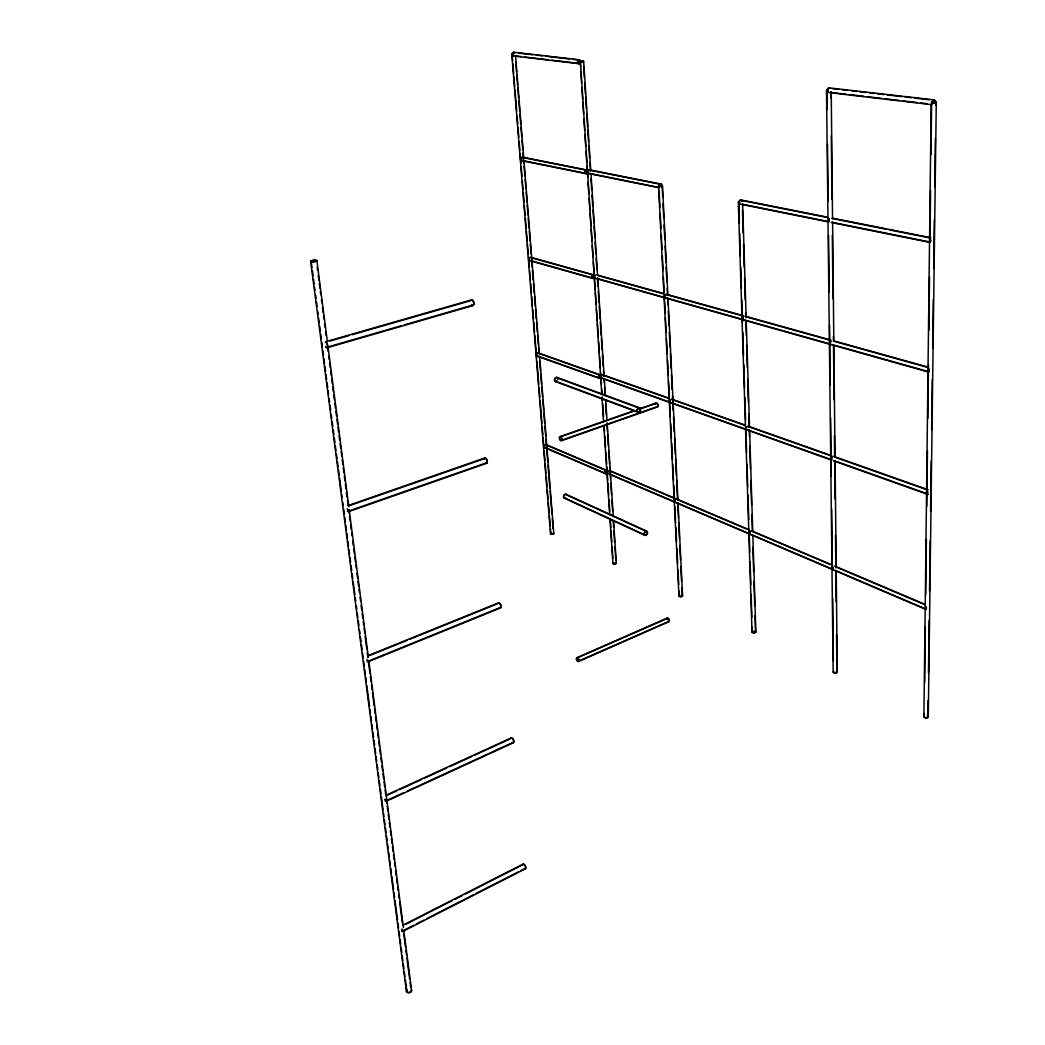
<?xml version="1.0" encoding="UTF-8"?>
<svg xmlns="http://www.w3.org/2000/svg" width="1045" height="1045" viewBox="0 0 1045 1045"><rect width="100%" height="100%" fill="white"/><g stroke="black" fill="none" stroke-linecap="round" stroke-linejoin="round"><path stroke-width="1.5" d="M553.249 533.224C554.425 534.622 549.409 534.452 551.355 533.237M923.898 716.739L931.16 104.147M924.263 716.739L924.303 713.487M924.681 682.529L925.334 627.131M925.726 594.54L926.393 539.155M926.784 506.564L927.451 451.166M927.829 418.575L928.482 364.809M928.887 330.599L929.527 276.834M929.985 239.357L930.559 190.477M930.99 154.634L931.604 104.121M927.908 716.805L928.117 700.503M928.482 672.784L929.149 620.625M929.527 591.287L930.181 540.748M930.559 511.41L931.213 460.871M931.617 429.9L932.271 379.374M932.662 348.403L933.303 299.497M933.694 268.526L934.334 219.62M934.752 187.016L935.38 138.123M935.797 105.519L935.85 102.253L934.648 101.979M928.287 716.805L936.281 102.227L934.125 101.979M550.545 533.838L511.789 54.314L512.429 54.079M512.625 60.78L512.22 54.144M936.281 102.227L933.89 102.763M827.131 109.882L826.908 90.327L828.319 89.909M833.165 671.961L826.504 90.353L828.202 89.844M752.008 631.911L738.306 202.116L739.416 201.62M661.237 186.297L662.504 185.905L661.054 185.605M590.765 170.596L583.659 61.355L583.032 61.603M601.737 394.056L580.458 61.511M580.484 66.54L580.262 61.59M403.409 930.546L413.572 925.361M416.472 923.884L423.734 920.175M426.634 918.699L473.085 894.99M475.997 893.501L518.085 872.013M520.985 870.537L523.898 869.061M402.168 931.709L525.557 868.708M402.665 925.321L523.14 864.084M405.773 924.263L452.224 900.646M455.124 899.17L462.386 895.474M465.286 893.997L521.899 865.208M386.284 800.718L403.984 792.58M406.936 791.222L513.147 742.368M386.454 801.162L513.304 742.786M385.971 795.284L511.397 737.835M386.127 795.728L396.46 791M399.412 789.641L421.553 779.505M424.505 778.146L446.633 768.01M449.585 766.651L471.726 756.515M474.665 755.169L510.091 738.933M578.264 661.224A1.724 0.875 66.2 0 0 578.068 658.624A1.724 0.875 66.2 0 0 576.579 659.003A1.724 0.875 66.2 0 0 578.264 661.224L668.709 621.435M578.394 661.563A2.09 1.058 66.2 0 0 578.159 658.428A2.09 1.058 66.2 0 0 576.37 658.886A2.09 1.058 66.2 0 0 578.394 661.563L668.839 621.749M576.879 657.684L667.363 618.026M577.01 658.01L667.494 618.34M369.63 660.649L500.333 607.498M368.297 661.707L500.503 607.929M367.762 655.751L498.53 602.834M369.447 655.594L407.014 640.389M410.019 639.161L497.198 603.879M561.387 440.337L655.842 407.158M561.531 440.69L657.501 406.949M559.937 436.64L633.087 411.051M639.187 408.922L655.947 403.056M560.068 436.98L633.218 411.39M639.318 409.261L656.077 403.396M348.573 511.109L486.604 462.804M348.756 511.58L486.774 463.248M348.181 505.519L484.736 458.01M348.364 505.989L484.906 458.468M739.22 201.776L739.337 223.264M658.859 185.853L660.662 185.54M614.016 562.719C611.064 564.078 617.739 564.287 615.44 562.719M326.771 347.293L401.398 325.74M404.506 324.838L472.902 305.075M326.902 347.802L473.019 305.558M330.168 340.983L348.847 335.628M351.956 334.74L470.211 300.79M326.928 341.375L471.648 299.863M580.197 61.498L581.516 61.328M659.787 185.71L658.859 186.088L659.578 186.376M931.8 102.149L932.532 102.11M580.55 61.42L582.457 61.224M582.378 61.733L583.214 61.341M582.94 61.694L581.974 61.786M661.38 186.363L659.852 186.48M932.297 102.044L933.028 102.031M935.17 102.71L932.623 102.854M932.885 101.966L933.577 101.992M513.317 54.418L511.789 54.314M933.538 101.914L934.204 101.887M660.636 185.618L662.021 185.605M739.821 202.534L738.88 202.443M582.339 61.276L583.267 61.25M828.385 90.575L826.504 90.353M933.342 102.776L932.062 102.802M659.97 186.402L658.546 186.219L678.963 595.872M582.705 61.276L583.659 61.355M580.785 61.838L579.831 61.759M827.914 90.575L826.908 90.327M829.26 87.884L934.191 99.889M832.421 88.642L838.874 89.387M842.1 89.752L846.946 90.314M851.793 90.863L856.626 91.424M859.852 91.79L866.318 92.535M869.544 92.9L874.391 93.462M877.617 93.828L884.07 94.573M887.296 94.938L901.822 96.61M905.061 96.976L911.514 97.721M914.741 98.086L929.266 99.758M513.84 52.25L579.309 59.761M518.594 53.125L532.963 54.771M536.15 55.137L542.538 55.868M545.725 56.247L569.682 59.003M572.869 59.369L579.257 60.101M831.755 92.535L846.267 94.233M849.494 94.612L864.006 96.31M867.232 96.689L881.745 98.387M884.971 98.766L899.484 100.464M902.71 100.843L917.223 102.554M920.449 102.932L926.902 103.69M513.409 55.672L521.377 56.6M524.577 56.979L548.507 59.8M551.695 60.166L578.812 63.366M828.463 92.548L931.657 104.67M513.369 55.986L578.773 63.693M739.507 202.416L738.554 202.351M931.617 102.737L932.349 102.737M589.223 169.786L660.806 184.011M740.774 199.908L827.509 217.151M832.251 218.105L930.873 237.711M589.184 170.1L660.767 184.351M740.709 200.274L827.444 217.53M832.186 218.483L886.264 229.247M889.439 229.874L929.201 237.79M522.265 157.103L586.572 169.917M522.226 157.403L586.532 170.244M588.74 173.235L658.677 187.342M743.308 204.389L828.385 221.54M831.546 222.18L928.469 241.708M588.701 173.561L658.624 187.669M740.095 204.115L828.319 221.919M831.48 222.559L929.985 242.44M521.834 160.381L586.088 173.379M586.049 173.692L521.795 160.695A1.816 1.424 -78.7 0 1 521.52 157.273M663.497 293.475L596.447 274.809A1.855 1.398 -73.7 0 0 596.094 274.73M666.619 294.337L743.217 315.655M746.339 316.53L830.801 340.03M833.936 340.905L928.064 367.108M597.897 275.54L663.392 293.789M666.501 294.651L743.086 315.982M746.221 316.857L829.103 339.952M833.806 341.258L927.934 367.474M593.86 274.913L530.664 257.279A1.763 1.372 -74.3 0 0 530.311 257.201M532.101 257.984L593.756 275.201M596.878 278.44L741.937 319.195M743.491 319.639L830.997 344.223M832.565 344.667L928.169 371.524M595.206 278.297L741.806 319.522M743.374 319.966L928.025 371.902M531.134 260.741L592.737 278.101M592.633 278.388L529.488 260.597A1.763 1.372 -74.3 0 1 529.253 257.671M931.317 102.632L931.983 102.671M602.978 374.868L668.722 398.093M745.15 425.106L671.778 399.177A1.894 1.359 -69.7 0 0 671.426 399.125M830.566 455.28L748.207 426.177A1.999 1.372 -69.4 0 0 747.854 426.125M835.138 456.887L928.143 489.752M602.887 375.155L668.617 398.393M673.202 400.026L745.033 425.419M748.089 426.504L831.964 456.156M835.007 457.227L926.484 489.569M538.332 352.936L600.457 374.933M538.24 353.21L600.352 375.22M601.881 377.963L670.616 402.443M672.131 402.978L743.909 428.528M748.481 430.161L829.234 458.899M833.792 460.531L926.706 493.606M601.776 378.264L745.32 429.391M830.631 459.787L746.848 429.939A1.999 1.372 -69.4 0 1 746.744 426.726M833.675 460.871L928.091 494.507M537.287 355.888L599.347 378.029M599.242 378.316L537.195 356.175A1.711 1.319 -70.2 0 1 536.712 353.719M556.933 377.402L639.566 407.824M639.435 408.203L556.815 377.754A1.829 1.398 -69.4 0 0 554.738 379.727A1.829 1.398 -69.4 0 0 556.698 381.02M555.587 381.216L638.116 411.874M555.457 381.569L637.986 412.252M609.222 470.381L675.201 498.374M676.703 499.014L748.481 529.462M751.473 530.729L831.82 564.822M925.243 604.454L834.785 566.077A2.051 1.319 -66.6 0 0 834.432 566.05M609.117 470.668L673.594 498.034M678.087 499.941L746.875 529.136M751.355 531.043L830.2 564.509M836.157 567.03L925.112 604.794M545.686 444.465L606.753 470.42M545.581 444.726L606.649 470.694M609.64 474.038L674.064 501.548M675.553 502.188L750.258 534.073M751.747 534.7L832.003 568.963M834.968 570.23L923.845 608.177M673.947 501.835L608.046 473.685A1.75 1.28 -66.8 0 1 607.863 470.89M831.885 569.29L675.449 502.475A1.842 1.293 -66.7 0 1 675.031 499.941M833.374 569.93L925.204 609.157M544.667 447.338L605.669 473.437M544.563 447.613L605.564 473.712M565.854 494.18L646.607 531.121M567.2 495.199L646.476 531.487M564.535 497.877L645.196 535.04M564.418 498.217L645.065 535.406M311.371 262.922L311.998 267.781M312.429 271.008L313.069 275.867M313.487 279.106L314.127 283.966M314.545 287.192L314.976 290.432M315.616 295.291L316.034 298.53M316.465 301.77L317.092 306.616M317.732 311.475L318.163 314.715M318.581 317.954L319.221 322.8M319.639 326.04L320.279 330.899M320.71 334.139L321.337 338.985M321.769 342.224L322.396 347.084M322.827 350.323L323.467 355.169M323.885 358.409L324.525 363.268M324.943 366.508L325.583 371.354M326.014 374.593L326.641 379.453M327.072 382.692L327.712 387.538M328.13 390.778L328.561 394.017M329.188 398.876L329.619 402.116M330.037 405.342L330.677 410.202M331.317 415.061L331.735 418.3M332.166 421.527L332.806 426.386M333.224 429.626L333.864 434.485M334.282 437.711L334.922 442.571M335.341 445.81L335.981 450.669M336.412 453.909L337.039 458.755M337.47 461.994L338.11 466.854M338.528 470.093L339.168 474.939M339.586 478.179L341.284 491.124M341.715 494.363L342.133 497.603M342.773 502.462L343.204 505.689M343.622 508.928L344.262 513.787M344.68 517.027L345.32 521.873M345.751 525.112L346.378 529.972M346.809 533.211L347.449 538.071M347.867 541.297L348.507 546.156M348.925 549.396L349.566 554.255M349.984 557.481L350.624 562.341M351.055 565.58L351.682 570.439M352.113 573.666L352.753 578.525M353.171 581.765L354.869 594.709M355.3 597.949L355.718 601.188M356.358 606.035L356.776 609.274M357.207 612.514L357.847 617.373M358.265 620.612L358.905 625.459M359.545 630.318L359.963 633.557M360.394 636.797L361.021 641.643M361.452 644.883L362.079 649.742M362.51 652.981L363.151 657.827M363.569 661.067L364.209 665.926M364.627 669.166L365.267 674.012M365.698 677.251L366.325 682.111M366.756 685.35L369.512 706.381M369.943 709.62L370.361 712.86M370.792 716.099L371.419 720.959M371.85 724.185L372.49 729.044M372.908 732.284L373.548 737.143M373.966 740.369L374.606 745.229M375.024 748.468L375.664 753.327M376.096 756.554L376.722 761.413M377.154 764.653L377.794 769.512M378.212 772.751L378.852 777.598M379.27 780.837L379.91 785.696M380.341 788.936L380.968 793.782M381.399 797.021L383.097 809.966M383.515 813.206L383.946 816.445M384.364 819.685L385.004 824.531M385.435 827.771L386.062 832.63M386.493 835.869L387.133 840.716M387.551 843.955L388.191 848.814M388.609 852.054L389.249 856.913M389.667 860.139L390.308 864.999M390.739 868.238L391.366 873.097M391.797 876.324L393.495 889.282M393.913 892.508L394.553 897.368M394.984 900.607L397.531 920.031M397.949 923.271L398.589 928.117M399.007 931.356L399.647 936.216M400.078 939.455L400.705 944.301M401.136 947.541L401.763 952.4M402.194 955.639L402.834 960.486M403.252 963.725L403.892 968.584M404.31 971.824L404.951 976.67M405.382 979.91L406.858 991.248M310.626 261.354L406.427 991.3M316.883 260.675A3.148 0.797 -6.8 0 1 312.168 261.89A3.148 0.797 -6.8 0 1 312.207 260.492A3.148 0.797 -6.8 0 1 316.883 260.675L327.385 341.597M328.012 346.457L348.808 506.694M349.226 509.921L368.349 657.214M368.767 660.453L403.422 927.503M403.84 930.742L411.612 990.634M317.197 267.207L317.615 270.446M318.242 275.292L318.882 280.151M319.3 283.391L319.927 288.25M320.345 291.49L320.763 294.716M321.403 299.575L321.821 302.815M322.448 307.674L323.075 312.52M323.506 315.76L323.924 318.999M324.551 323.859L324.969 327.085M325.609 331.944L326.027 335.184M327.712 348.129L328.13 351.368M328.757 356.227L329.175 359.467M329.593 362.693L330.233 367.553M330.651 370.792L331.278 375.651M331.696 378.878L332.336 383.737M332.754 386.977L333.381 391.836M333.799 395.075L334.439 399.921M334.857 403.161L335.484 408.02M335.902 411.26L336.542 416.106M336.96 419.345L337.587 424.205M338.005 427.444L338.645 432.29M339.063 435.53L339.69 440.389M340.108 443.629L340.735 448.475M341.166 451.714L341.793 456.574M342.211 459.813L342.838 464.659M343.269 467.899L343.896 472.758M344.314 475.997L344.941 480.857M345.372 484.083L345.999 488.942M346.417 492.182L347.044 497.041M347.476 500.268L348.103 505.127M348.73 509.986L349.148 513.226M349.566 516.452L350.206 521.311M350.624 524.551L351.251 529.41M351.669 532.65L352.1 535.876M352.727 540.735L353.354 545.594M353.772 548.834L354.412 553.68M354.83 556.92L355.457 561.779M355.875 565.018L356.306 568.245M356.933 573.104L357.56 577.963M357.978 581.203L358.618 586.049M359.036 589.289L359.454 592.528M360.081 597.387L360.499 600.627M361.139 605.473L361.766 610.332M362.184 613.572L362.811 618.431M363.242 621.657L363.66 624.897M364.078 628.136L364.705 632.996M365.136 636.235L366.808 649.18M367.226 652.42L367.866 657.266M368.284 660.505L369.969 673.45M370.387 676.69L371.014 681.549M371.432 684.788L372.072 689.635M372.49 692.874L374.175 705.819M374.593 709.059L375.22 713.918M375.638 717.157L376.278 722.017M376.696 725.243L377.323 730.102M377.741 733.342L378.381 738.201M378.799 741.428L379.426 746.287M379.844 749.526L380.471 754.385M380.903 757.612L381.529 762.471M381.947 765.711L382.574 770.57M383.006 773.809L383.633 778.656M384.051 781.895L384.678 786.754M385.109 789.994L385.736 794.84M386.363 799.699L386.781 802.939M387.199 806.178L387.839 811.024M388.257 814.264L388.884 819.123M389.302 822.363L389.942 827.209M390.36 830.448L390.987 835.308M391.405 838.547L392.045 843.406M392.463 846.633L393.09 851.492M393.508 854.732L394.148 859.591M394.566 862.817L394.984 866.057M395.611 870.916L396.251 875.775M396.669 879.002L397.296 883.861M397.714 887.1L398.132 890.34M398.772 895.199L399.19 898.426M399.608 901.665L402.338 922.709M403.814 934.034L405.499 946.979M405.917 950.219L406.544 955.078M406.962 958.317L409.705 979.361M410.123 982.587L410.75 987.447M512.886 64.032L513.67 73.777M513.931 77.03L514.715 86.787M514.989 90.04L516.687 111.175M517.079 116.047L517.745 124.172M518.006 127.425L518.79 137.182M519.182 142.055L519.835 150.18M520.096 153.432L520.893 163.19M521.155 166.429L521.938 176.187M522.33 181.059L522.996 189.197M523.258 192.45L524.041 202.194M524.303 205.447L525.086 215.205M525.361 218.457L526.144 228.202M526.406 231.454L527.189 241.212M527.451 244.465L528.247 254.209M528.509 257.462L529.292 267.22M529.554 270.472L530.337 280.217M530.612 283.469L531.396 293.227M531.657 296.48L532.441 306.224M532.702 309.477L533.499 319.234M533.76 322.487L534.544 332.232M534.805 335.484L536.647 358.252M536.908 361.492L538.75 384.26M539.011 387.499L539.795 397.257M540.056 400.509L541.898 423.264M542.159 426.517L542.812 434.642M543.073 437.894L543.87 447.652M544.131 450.904L544.915 460.649M545.177 463.902L545.973 473.659M546.235 476.912L547.018 486.656M547.28 489.909L548.063 499.667M548.325 502.919L549.121 512.664M549.383 515.916L550.166 525.674M550.428 528.927L550.819 533.799M515.551 55.555L523.741 157.965M524.002 161.204L539.351 353.027M539.612 356.267L553.798 533.446M515.76 62.086L516.543 71.844M516.805 75.096L517.575 84.841M517.837 88.093L518.62 97.851M518.882 101.104L519.665 110.848M519.927 114.101L520.71 123.859M520.972 127.111L521.742 136.856M522.004 140.108L522.787 149.866M523.049 153.119L523.832 162.863M524.094 166.116L524.877 175.873M525.139 179.126L525.909 188.871M526.171 192.123L526.954 201.881M527.216 205.133L527.999 214.891M528.261 218.131L529.044 227.888M529.306 231.141L530.076 240.899M530.337 244.138L531.121 253.896M531.382 257.148L532.166 266.906M532.428 270.159L533.211 279.903M533.472 283.156L534.243 292.913M534.504 296.166L535.288 305.911M535.549 309.163L536.333 318.921M536.594 322.173L537.378 331.918M537.626 335.171L538.41 344.928M538.671 348.181L539.063 353.053M539.716 361.178L540.5 370.936M540.761 374.188L541.532 383.933M541.793 387.186L542.577 396.943M542.838 400.196L543.622 409.94M543.883 413.193L544.667 422.951M544.928 426.203L545.699 435.948M545.96 439.2L547.789 461.968M548.05 465.208L549.866 487.976M550.127 491.215L551.956 513.983M552.348 518.856L553.132 528.613M580.798 71.426L581.556 82.829M581.869 87.715L582.627 99.118M582.836 102.371L583.593 113.774M583.907 118.66L584.664 130.063M584.978 134.949L585.736 146.352M586.049 151.238L586.807 162.628M587.016 165.894L587.773 177.297M588.087 182.183L588.844 193.573M589.171 198.459L589.916 209.862M590.125 213.115L590.987 226.151M591.209 229.404L591.953 240.807M592.28 245.693L593.024 257.096M593.351 261.981L594.096 273.385M594.318 276.638L595.167 289.661M595.389 292.927L596.133 304.317M596.46 309.215L597.204 320.606M597.427 323.872L598.276 336.895M598.602 341.78L599.36 353.184M599.569 356.436L600.313 367.84M600.64 372.725L601.397 384.129M601.711 389.014L602.038 393.9M602.247 397.152L602.469 400.418M602.678 403.67L603.54 416.694M604.18 426.464L604.506 431.35M604.82 436.235L605.577 447.639M605.891 452.524L606.649 463.928M606.858 467.18L607.72 480.217M607.929 483.469L608.686 494.873M609 499.758L609.757 511.162M610.293 519.3L610.829 527.438M611.038 530.703L611.795 542.107M612.122 546.992L612.866 558.383M601.946 397.165L603.566 421.749M603.879 426.478L609.692 514.597M609.993 519.3L612.906 563.477M590.987 173.862L597.557 274.874M597.766 278.14L604.128 375.9M604.337 379.152L605.395 395.441M605.721 400.339L606.988 419.881M607.197 423.147L613.245 516.021M613.559 520.906L616.315 563.268M583.659 66.344L584.403 77.748M584.717 82.633L585.461 94.037M585.67 97.303L586.415 108.706M586.741 113.591L587.59 126.628M587.799 129.88L588.544 141.284M588.857 146.182L589.602 157.586M589.916 162.471L590.451 170.609M590.987 178.76L591.718 190.164M592.045 195.049L592.789 206.466M592.998 209.718L593.847 222.755M594.056 226.007L594.801 237.411M595.114 242.309L595.859 253.713M596.186 258.598L596.93 270.002M597.453 278.153L597.988 286.291M598.302 291.176L599.046 302.58M599.255 305.845L600.104 318.882M600.326 322.134L601.175 335.171M601.384 338.423L602.129 349.84M602.442 354.725L603.187 366.129M603.501 371.014L603.827 375.9M604.036 379.165L604.245 382.418M604.572 387.303L605.094 395.454M605.63 403.605L606.374 415.009M606.897 423.147L607.432 431.298M607.641 434.55L608.386 445.967M608.699 450.852L609.548 463.889M609.771 467.141L610.515 478.545M610.829 483.43L611.573 494.834M611.887 499.732L612.631 511.136M613.271 520.906L613.689 527.425M613.911 530.677L614.643 542.081M614.969 546.979L615.818 560.002M662.504 185.905L667.846 294.912M668.003 298.165L677.891 499.902M678.048 503.154L682.594 595.885M662.164 185.932L662.726 197.309M663.039 203.814L663.758 218.457M664.084 224.975L664.803 239.605M665.116 246.124L665.913 262.386M666.161 267.272L666.88 281.902M667.193 288.42L667.52 294.925M667.677 298.178L667.99 304.683M668.317 311.188L669.035 325.831M669.349 332.336L670.067 346.979M670.394 353.484L671.112 368.127M671.426 374.632L672.144 389.276M672.471 395.781L673.189 410.424M673.502 416.929L674.221 431.572M674.534 438.077L675.344 454.353M675.579 459.225L676.376 475.501M676.611 480.373L677.578 499.902M677.735 503.154L678.453 517.797M678.688 522.67L679.485 538.946M679.812 545.451L680.53 560.094M680.844 566.599L681.562 581.242M681.889 587.747L682.281 595.885M659.108 190.961L659.917 207.223M660.231 213.729L660.962 228.372M661.289 234.864L662.021 249.507M662.347 256.012L663.079 270.642M663.392 277.147L664.124 291.79M664.372 296.662L665.182 312.925M665.417 317.798L666.148 332.441M666.475 338.946L667.206 353.576M667.533 360.081L668.251 374.724M668.578 381.229L669.309 395.859M669.479 399.112L670.368 416.994M670.694 423.499L671.412 438.142M671.661 443.015L672.471 459.277M672.719 464.163L673.529 480.426M673.764 485.298L674.495 499.928M674.822 506.433L675.632 522.696M675.867 527.581L676.598 542.211M676.925 548.716L677.656 563.359M677.983 569.865L678.714 584.495M679.028 591L679.276 595.872M742.616 203.54L746.143 317.562M746.234 320.828L749.513 426.7M749.605 429.965L752.727 530.951M752.883 535.837L755.848 631.938M742.459 210.071L743.165 232.878M743.518 244.282L744.223 267.089M744.576 278.492L745.229 299.667M745.634 312.69L745.777 317.575M745.882 320.841L746.339 335.497M746.639 345.268L747.345 368.075M747.697 379.479L748.403 402.273M748.756 413.676L749.16 426.713M749.265 429.965L749.474 436.483M749.774 446.254L750.48 469.061M750.832 480.465L751.59 504.892M751.891 514.662L752.4 530.951M752.896 547.24L753.654 571.667M753.954 581.451L754.712 605.878M755.012 615.649L755.522 631.938M739.651 233.035L740.369 255.829M740.735 267.22L741.414 288.381M741.767 299.784L742.499 322.578M742.812 332.349L743.531 355.143M743.844 364.901L744.562 387.695M744.876 397.466L745.607 420.26M745.96 431.663L746.639 452.825M747.005 464.228L747.724 487.022M747.985 495.16L748.756 519.574M749.069 529.345L749.787 552.139M750.101 561.91L750.832 584.704M751.133 594.474L751.864 617.268M752.178 627.039L752.335 631.925M831.232 91.712L832.551 218.849M832.591 222.115L833.819 341.101M833.871 345.999L835.033 456.848M835.086 461.733L836.183 567.683M836.222 570.949L837.267 672.013M830.827 91.725L830.893 98.243M831.284 135.745L831.964 199.308M832.329 235.164L832.996 298.739M833.401 336.229L833.44 341.114M833.492 346.013L834.067 399.804M834.432 435.66L834.655 456.848M834.707 461.733L835.112 499.223M835.477 535.092L835.83 567.683M835.856 570.949L836.183 601.92M836.522 634.524L836.914 672.013M827.509 144.092L828.162 201.123M828.554 235.334L829.194 292.352M829.573 324.943L830.252 385.226M830.631 417.804L831.297 476.455M831.663 509.046L832.329 567.696M832.682 598.654L833.387 660.571M655.698 403.84A1.737 1.045 70.5 0 1 657.031 403.618A1.737 1.045 70.5 0 1 657.867 405.695A1.737 1.045 70.5 0 1 656.809 406.623M655.372 404.023A2.103 1.254 70.5 0 1 656.861 403.161A2.103 1.254 70.5 0 1 658.102 405.669A2.103 1.254 70.5 0 1 656.822 406.962M667.01 619.319A1.672 0.927 65.5 0 1 668.029 618.418A1.672 0.927 65.5 0 1 669.192 620.443A1.672 0.927 65.5 0 1 668.173 621.344M666.788 619.215A2.012 1.123 65.5 0 1 668.121 618.183A2.012 1.123 65.5 0 1 669.414 620.861A2.012 1.123 65.5 0 1 667.846 621.409M557.638 377.95A2.208 1.685 -69.4 0 1 557.952 378.904M557.207 380.994A2.208 1.685 -69.4 0 1 554.856 381.138A2.208 1.685 -69.4 0 1 554.947 378.251A2.208 1.685 -69.4 0 1 557.325 377.611M557.573 378.577A1.829 1.398 -69.4 0 1 557.651 379.008M565.711 497.929A2.142 1.594 -65.4 0 1 563.582 497.472A2.142 1.594 -65.4 0 1 564.274 494.69A2.142 1.594 -65.4 0 1 566.521 494.677M564.888 497.916A1.776 1.319 -65.4 0 1 563.934 495.63A1.776 1.319 -65.4 0 1 566.285 494.938M511.567 738.266A2.208 1.006 66 0 1 513.539 740.67M513.631 741.179A2.208 1.006 66 0 1 513.631 741.636M510.914 738.279A2.665 1.215 66 0 1 512.677 738.554A2.665 1.215 66 0 1 513.905 741.728A2.665 1.215 66 0 1 512.572 742.564M385.096 799.098A2.795 1.071 67 0 1 385.396 801.424M385.082 799.686A2.325 0.888 67 0 1 385.2 800.222M486.552 459.552A2.338 1.176 70.8 0 1 487.009 462.243A2.338 1.176 70.8 0 1 485.598 462.556M485.546 458.481A2.338 1.176 70.8 0 1 486.238 459.082M484.135 459.251A2.808 1.424 70.8 0 1 485.938 458.324A2.808 1.424 70.8 0 1 487.375 462.021A2.808 1.424 70.8 0 1 485.572 462.948M347.293 508.732A2.965 1.267 70.9 0 1 347.645 511.436M411.129 991.078A2.181 1.45 -10.2 0 1 410.176 992.084M409.666 992.306A2.181 1.45 -10.2 0 1 407.563 992.188M406.962 991.614A2.181 1.45 -10.2 0 1 407.106 990.477M411.207 989.798A2.626 1.75 -10.2 0 1 410.607 992.214A2.626 1.75 -10.2 0 1 407.106 992.358A2.626 1.75 -10.2 0 1 407.106 989.955M523.179 864.685A2.168 0.927 64.5 0 1 525.112 865.835A2.168 0.927 64.5 0 1 525.112 868.395M522.853 864.724A2.612 1.123 64.5 0 1 525.099 865.43A2.612 1.123 64.5 0 1 525.269 868.8M402.051 929.292A2.743 0.98 65.7 0 1 402.338 931.461M401.868 929.279A2.273 0.823 65.7 0 1 402.155 930.755M471.452 300.464A2.43 1.267 74.1 0 1 473.254 301.561A2.43 1.267 74.1 0 1 473.529 304.552A2.43 1.267 74.1 0 1 471.844 304.487M470.981 300.346A2.939 1.528 74.1 0 1 473.202 300.908A2.939 1.528 74.1 0 1 473.842 304.761A2.939 1.528 74.1 0 1 471.739 304.853M325.374 341.82A3.096 1.372 73.5 0 1 327.712 345.83A3.096 1.372 73.5 0 1 325.7 347.018M325.504 342.329A2.573 1.136 73.5 0 1 327.438 345.66A2.573 1.136 73.5 0 1 325.779 346.653M498.465 603.435A2.26 1.097 68.1 0 1 500.555 605.029A2.26 1.097 68.1 0 1 500.046 607.511M498.047 603.396A2.73 1.319 68.1 0 1 499.85 603.422A2.73 1.319 68.1 0 1 501.117 606.688A2.73 1.319 68.1 0 1 499.745 607.798M366.886 659.277A2.874 1.163 68.7 0 1 367.213 661.785M512.664 55.633A1.881 1.476 -83.4 0 1 512.586 52.825A1.881 1.476 -83.4 0 1 514.806 52.942M512.599 55.098A1.567 1.228 -83.4 0 1 514.375 52.864M932.388 103.246A2.103 1.332 -77.8 0 1 933.93 100.307A2.103 1.332 -77.8 0 1 934.909 103.089M932.271 103.977A2.534 1.607 -77.8 0 1 932.689 100.764A2.534 1.607 -77.8 0 1 934.818 100.215A2.534 1.607 -77.8 0 1 935.157 103.233M828.058 92.417A2.364 1.594 -78.8 0 1 827.549 89.112A2.364 1.594 -78.8 0 1 829.991 88.302M827.692 91.451A1.959 1.319 -78.8 0 1 828.162 88.721M828.842 88.289A1.959 1.319 -78.8 0 1 829.181 88.276M522.944 157.403A1.816 1.424 -78.7 0 1 523.375 158.108M522.996 157.913A1.502 1.189 -78.7 0 1 523.153 158.239M521.05 159.872A1.502 1.189 -78.7 0 1 521.324 157.769M927.281 716.138A1.829 0.927 4 0 1 927.568 717.393A1.829 0.927 4 0 1 925.152 717.523A1.829 0.927 4 0 1 924.446 716.282M927.529 716.008A2.208 1.123 4 0 1 927.751 717.588A2.208 1.123 4 0 1 924.642 717.549A2.208 1.123 4 0 1 924.42 715.956M681.902 595.389A1.502 0.692 -1.9 0 1 681.771 596.368A1.502 0.692 -1.9 0 1 679.655 596.368A1.502 0.692 -1.9 0 1 679.786 595.389M681.784 595.154A1.816 0.836 -1.9 0 1 682.202 596.355A1.816 0.836 -1.9 0 1 679.524 596.512A1.816 0.836 -1.9 0 1 679.577 595.284M659.513 187.669A2.012 1.489 -76.9 0 1 659.29 185.056A2.012 1.489 -76.9 0 1 661.302 184.181A2.012 1.489 -76.9 0 1 661.877 186.637M659.46 187.107A1.672 1.228 -76.9 0 1 659.643 184.978A1.672 1.228 -76.9 0 1 661.263 184.547A1.672 1.228 -76.9 0 1 661.642 186.532M749.801 533.721A1.62 1.084 -66.7 0 1 750.454 531.278M751.773 530.886A1.946 1.306 -66.7 0 1 752.165 531.526M750.14 534.374A1.946 1.306 -66.7 0 1 750.049 531.33M675.632 499.262A1.842 1.293 -66.7 0 1 676.35 498.974M675.109 501.835A1.528 1.071 -66.7 0 1 675.201 500.072M675.71 499.51A1.528 1.071 -66.7 0 1 676.01 499.34M746.705 429.469A1.659 1.136 -69.4 0 1 746.875 426.948M748.769 426.66A1.999 1.372 -69.4 0 1 748.925 427.052M672.497 400.013A1.894 1.359 -69.7 0 1 672.549 400.927M670.498 402.743A1.894 1.359 -69.7 0 1 670.354 399.673M670.354 402.286A1.567 1.123 -69.7 0 1 670.485 399.895M743.021 319.195A1.711 1.202 -72.6 0 1 743.152 317.171M743.4 316.831A1.711 1.202 -72.6 0 1 743.7 316.57M743.047 319.757A2.064 1.437 -72.6 0 1 742.969 317.001M743.622 316.269A2.064 1.437 -72.6 0 1 744.014 316.073M667.193 294.847A1.946 1.424 -73.1 0 1 667.363 295.252M665.299 298.008A1.946 1.424 -73.1 0 1 664.855 295.186M665.142 294.794A1.946 1.424 -73.1 0 1 665.874 294.311M665.156 297.525A1.62 1.176 -73.1 0 1 665.574 294.781M553.471 533.146A1.633 0.692 -4.4 0 1 553.158 534.139A1.633 0.692 -4.4 0 1 550.872 534.152A1.633 0.692 -4.4 0 1 551.185 533.159M545.973 444.608A1.672 1.267 -66.8 0 1 546.457 445.562M544.275 447.456A1.672 1.267 -66.8 0 1 544.654 444.661M546.026 445.052A1.385 1.058 -66.8 0 1 546.235 445.64M544.223 447.012A1.385 1.058 -66.8 0 1 544.732 444.896M594.161 277.447A1.541 1.163 -73.6 0 1 592.463 277.931A1.541 1.163 -73.6 0 1 592.332 275.854A1.541 1.163 -73.6 0 1 594.017 275.371M594.344 277.604A1.855 1.398 -73.6 0 1 592.306 278.192A1.855 1.398 -73.6 0 1 592.149 275.697A1.855 1.398 -73.6 0 1 594.174 275.096M531.396 258.128A1.763 1.372 -74.3 0 1 531.474 258.546M529.332 260.153A1.463 1.136 -74.3 0 1 529.397 257.88M538.645 353.105A1.711 1.319 -70.2 0 1 539.05 353.719M537.639 352.936A1.711 1.319 -70.2 0 1 537.992 352.883M536.843 355.535A1.424 1.097 -70.2 0 1 536.882 353.863M609.757 470.786A1.75 1.28 -66.8 0 1 609.98 471.961M607.694 473.072A1.463 1.071 -66.8 0 1 608.255 470.851M589.916 170.1A1.907 1.463 -77.8 0 1 590.347 170.831M588.322 173.47A1.907 1.463 -77.8 0 1 588.466 169.969M589.968 170.635A1.581 1.215 -77.8 0 1 590.111 170.975M587.956 172.712A1.581 1.215 -77.8 0 1 588.257 170.492M595.572 278.375A1.855 1.398 -73.7 0 1 595.01 275.227M595.049 277.839A1.541 1.163 -73.7 0 1 594.918 275.762M615.936 562.732A1.724 0.758 -3.3 0 1 615.701 563.804A1.724 0.758 -3.3 0 1 613.284 563.817A1.724 0.758 -3.3 0 1 613.519 562.732M603.54 375.312A1.803 1.345 -70 0 1 603.697 375.678M601.463 378.081A1.803 1.345 -70 0 1 601.306 375.691M602.273 374.868A1.803 1.345 -70 0 1 602.638 374.815M601.424 377.598A1.489 1.11 -70 0 1 601.724 375.547M927.79 494.324A2.247 1.385 -68.9 0 1 927.816 491.411M927.646 493.371A1.868 1.149 -68.9 0 1 927.66 492.482M831.833 460.14A2.116 1.385 -69.1 0 1 831.807 457.383M833.244 456.299A2.116 1.385 -69.1 0 1 833.61 456.351M831.689 459.238A1.75 1.149 -69.1 0 1 831.99 457.553M926.366 609.065A1.816 1.084 -66.6 0 1 926.393 607.458M926.379 609.627A2.181 1.306 -66.6 0 1 926.419 606.884M833.061 569.773A2.051 1.319 -66.6 0 1 833.035 567.161M833.048 569.238A1.711 1.084 -66.6 0 1 832.904 568.127M929.136 371.106A1.933 1.215 -71.6 0 1 929.501 369.225M929.031 371.759A2.325 1.463 -71.6 0 1 929.057 369.59M830.866 344.576A2.181 1.45 -72 0 1 830.07 343.06A2.181 1.45 -72 0 1 830.827 341.01M830.383 343.4A1.816 1.202 -72 0 1 830.958 341.258M836.392 671.412A1.698 0.836 1.7 0 1 836.444 672.601A1.698 0.836 1.7 0 1 834.041 672.575A1.698 0.836 1.7 0 1 833.988 671.386M836.627 671.295A2.051 1.006 1.7 0 1 836.823 672.653A2.051 1.006 1.7 0 1 834.08 672.81A2.051 1.006 1.7 0 1 833.414 671.465M930.599 241.996A2.417 1.541 -74.6 0 1 930.625 239.684M930.716 241.304A2.012 1.28 -74.6 0 1 930.729 240.311M829.168 221.88A2.273 1.528 -75.3 0 1 829.142 218.797M829.142 221.253A1.881 1.267 -75.3 0 1 829.338 219.006M755.078 631.402A1.594 0.758 -0.3 0 1 755.026 632.473A1.594 0.758 -0.3 0 1 752.779 632.46A1.594 0.758 -0.3 0 1 752.818 631.389M754.921 631.141A1.92 0.914 -0.3 0 1 755.378 632.525A1.92 0.914 -0.3 0 1 752.426 632.512A1.92 0.914 -0.3 0 1 753.001 631.128M741.48 200.248A2.142 1.502 -76.1 0 1 741.911 201.071M739.716 204.01A2.142 1.502 -76.1 0 1 739.063 201.358A2.142 1.502 -76.1 0 1 741.153 200.013M741.519 200.849A1.776 1.254 -76.1 0 1 741.663 201.228M739.351 203.174A1.776 1.254 -76.1 0 1 740.382 200.3M559.415 437.607A2.181 1.189 70.6 0 0 561.217 440.755A2.181 1.189 70.6 0 0 561.557 437.633A2.181 1.189 70.6 0 0 559.415 437.607M559.637 437.79A1.803 0.993 70.6 0 0 561.139 440.402A1.803 0.993 70.6 0 0 561.413 437.803A1.803 0.993 70.6 0 0 559.637 437.79M639.266 411.665A1.959 1.424 -69.1 0 0 639.762 408.386A1.959 1.424 -69.1 0 0 637.306 410.071A1.959 1.424 -69.1 0 0 639.266 411.665M639.37 411.991A2.351 1.711 -69.1 0 0 639.971 408.046A2.351 1.711 -69.1 0 0 636.993 410.084A2.351 1.711 -69.1 0 0 639.37 411.991M646.306 534.779A1.894 1.345 -65.4 0 0 646.79 531.644A1.894 1.345 -65.4 0 0 644.412 533.381A1.894 1.345 -65.4 0 0 646.306 534.779M646.398 535.079A2.286 1.62 -65.4 0 0 646.986 531.304A2.286 1.62 -65.4 0 0 644.125 533.407A2.286 1.62 -65.4 0 0 646.398 535.079M312.442 261.746A2.612 0.666 -6.8 0 0 316.348 260.727A2.612 0.666 -6.8 0 0 312.468 260.584A2.612 0.666 -6.8 0 0 312.442 261.746M579.753 63A1.646 1.254 -82.2 0 0 579.57 60.205A1.646 1.254 -82.2 0 0 577.78 61.995A1.646 1.254 -82.2 0 0 579.753 63M579.91 63.262A1.985 1.515 -82.2 0 0 579.688 59.892A1.985 1.515 -82.2 0 0 577.519 62.047A1.985 1.515 -82.2 0 0 579.91 63.262M587.016 172.987A1.581 1.215 -77.8 0 0 586.833 170.322A1.581 1.215 -77.8 0 0 585.082 172.111A1.581 1.215 -77.8 0 0 587.016 172.987M587.159 173.235A1.907 1.463 -77.8 0 0 586.95 170.008A1.907 1.463 -77.8 0 0 584.834 172.177A1.907 1.463 -77.8 0 0 587.159 173.235M606.544 473.254A1.45 1.071 -66.8 0 0 606.897 470.825A1.45 1.071 -66.8 0 0 605.042 472.131A1.45 1.071 -66.8 0 0 606.544 473.254M606.609 473.489A1.75 1.28 -66.8 0 0 607.054 470.577A1.75 1.28 -66.8 0 0 604.82 472.131A1.75 1.28 -66.8 0 0 606.609 473.489M600.235 377.885A1.489 1.11 -69.9 0 0 600.614 375.364A1.489 1.11 -69.9 0 0 598.707 376.631A1.489 1.11 -69.9 0 0 600.235 377.885M600.326 378.133A1.803 1.345 -69.9 0 0 600.757 375.103A1.803 1.345 -69.9 0 0 598.471 376.631A1.803 1.345 -69.9 0 0 600.326 378.133"/></g></svg>
